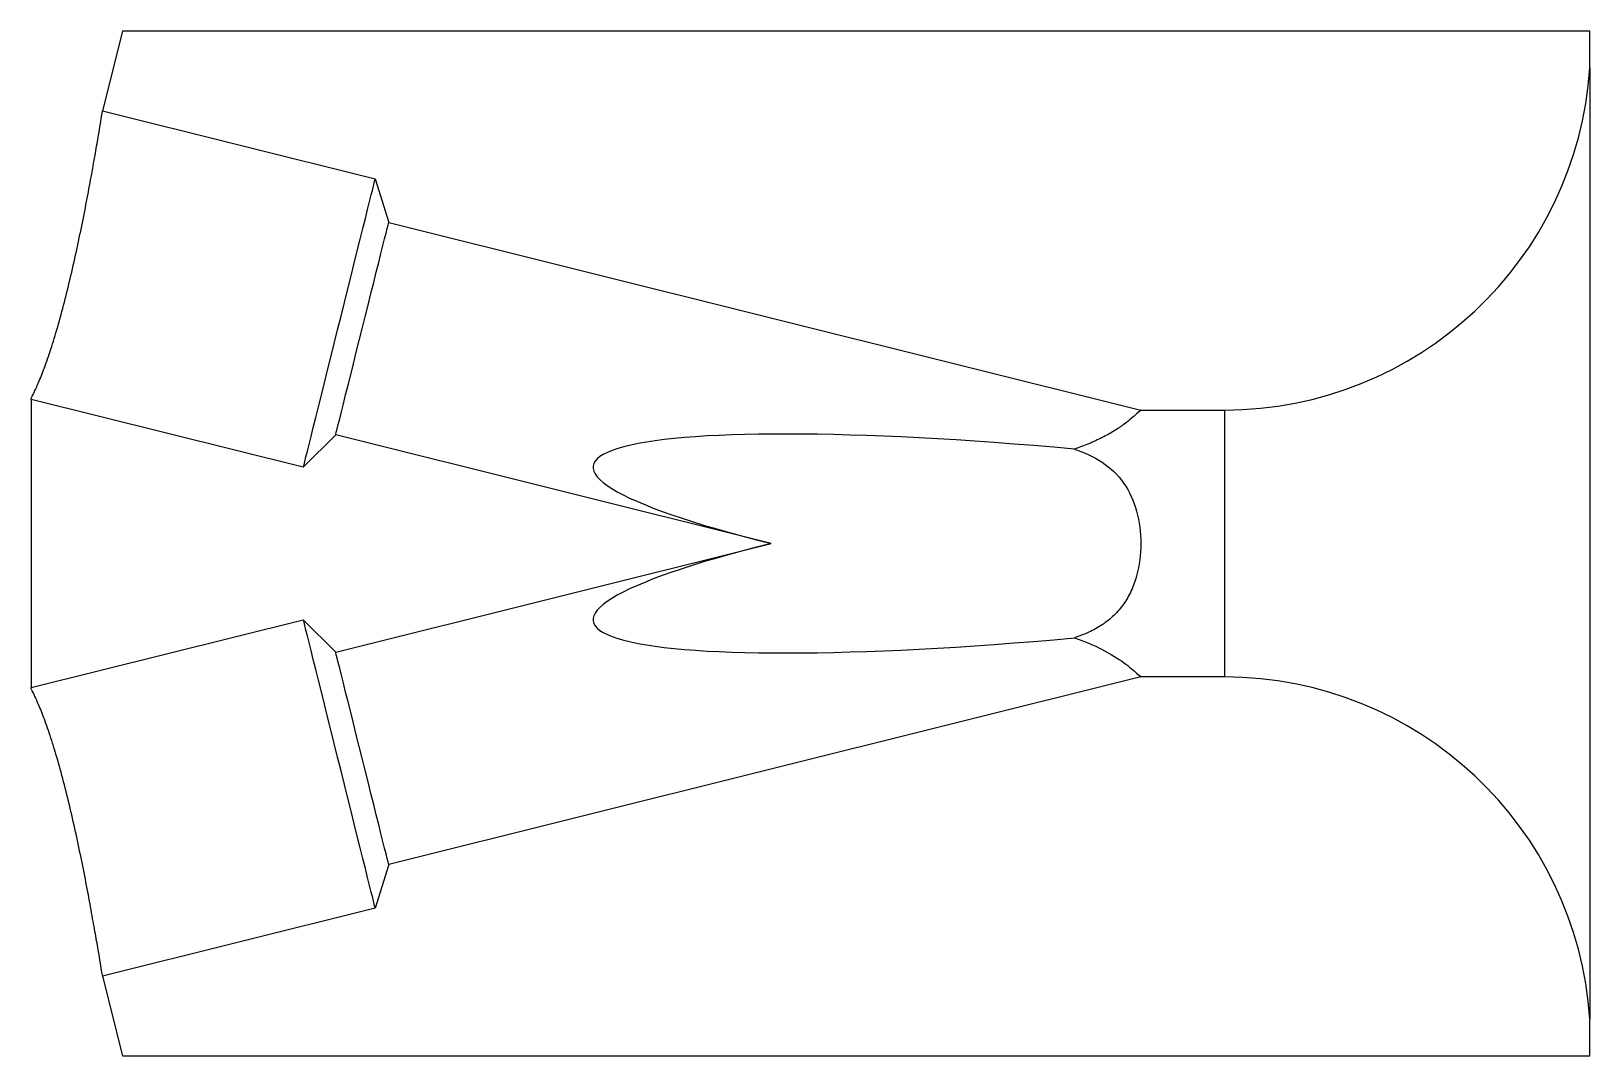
# Model space of a CAD drawing. Header units: inches. Extents: x 0.23 to 2.9, y 0.22 to 1.97.
import ezdxf

# ---------------------------------------------------------------- set-up
doc = ezdxf.new("R2010")
doc.units = ezdxf.units.IN
doc.header["$MEASUREMENT"] = 0

msp = doc.modelspace()

# ---------------------------------------------------------------- linework, layer by layer
at = {"color": 7, "linetype": 'Continuous', "lineweight": 25}
for p, q in [((0.3904, 1.97), (0.3565, 1.8342)), ((2.8965, 1.97), (0.3904, 1.97)), ((2.8965, 1.9075), (2.8965, 1.97)), ((2.8965, 1.9075), (2.8965, 0.2825)), ((0.3565, 1.8342), (0.8222, 1.718)), ((0.8222, 1.718), (0.8451, 1.6433)), ((0.8451, 1.6433), (2.1297, 1.323)), ((0.2345, 1.341), (0.2345, 1.343)), ((0.6993, 1.2251), (0.2345, 1.341)), ((0.2345, 1.341), (0.2345, 0.849)), ((2.1297, 1.323), (2.2728, 1.323)), ((2.2728, 1.323), (2.2728, 0.867)), ((0.7546, 1.2804), (0.6993, 1.2251)), ((1.4982, 1.095), (0.7546, 1.2804)), ((0.7546, 0.9096), (1.4982, 1.095)), ((0.2345, 0.849), (0.6993, 0.9649)), ((0.6993, 0.9649), (0.7546, 0.9096)), ((2.1297, 0.867), (0.8451, 0.5467)), ((2.2728, 0.867), (2.1297, 0.867)), ((0.2345, 0.847), (0.2345, 0.849)), ((0.8451, 0.5467), (0.8222, 0.472)), ((0.8222, 0.472), (0.3565, 0.3558)), ((0.3565, 0.3558), (0.3904, 0.22)), ((2.8965, 0.22), (2.8965, 0.2825)), ((0.3904, 0.22), (2.8965, 0.22))]:
    msp.add_line(p, q, dxfattribs=at)
at = {"color": 7, "linetype": 'Continuous', "lineweight": 25, "flags": 128}
for points in [[(0.6993, 1.2251), (0.6996, 1.2262), (0.7005, 1.2296), (0.7018, 1.2351), (0.7037, 1.2428), (0.7062, 1.2525), (0.7091, 1.2642), (0.7125, 1.2779), (0.7163, 1.2932), (0.7205, 1.3102), (0.7251, 1.3286), (0.7301, 1.3484), (0.7353, 1.3692), (0.7407, 1.391), (0.7463, 1.4135), (0.752, 1.4365), (0.7579, 1.4599), (0.7637, 1.4833), (0.7695, 1.5067), (0.7753, 1.5297), (0.7809, 1.5522), (0.7863, 1.574), (0.7915, 1.5948), (0.7964, 1.6145), (0.801, 1.633), (0.8053, 1.6499), (0.8091, 1.6653), (0.8125, 1.6789), (0.8154, 1.6906), (0.8178, 1.7004), (0.8197, 1.7081), (0.8211, 1.7136), (0.822, 1.7169), (0.8222, 1.718)], [(0.7546, 1.2804), (0.7549, 1.2815), (0.7557, 1.2849), (0.7571, 1.2906), (0.7591, 1.2984), (0.7615, 1.3082), (0.7645, 1.32), (0.7679, 1.3335), (0.7716, 1.3487), (0.7758, 1.3653), (0.7802, 1.3831), (0.7849, 1.4019), (0.7898, 1.4215), (0.7948, 1.4415), (0.7998, 1.4618), (0.8049, 1.4822), (0.8099, 1.5022), (0.8148, 1.5218), (0.8195, 1.5406), (0.8239, 1.5584), (0.8281, 1.575), (0.8318, 1.5901), (0.8352, 1.6037), (0.8382, 1.6155), (0.8406, 1.6253), (0.8426, 1.6331), (0.844, 1.6387), (0.8448, 1.6421), (0.8451, 1.6433)], [(0.8222, 0.472), (0.822, 0.4731), (0.8211, 0.4764), (0.8197, 0.4819), (0.8178, 0.4896), (0.8154, 0.4994), (0.8125, 0.5111), (0.8091, 0.5247), (0.8053, 0.5401), (0.801, 0.557), (0.7964, 0.5755), (0.7915, 0.5952), (0.7863, 0.616), (0.7809, 0.6378), (0.7753, 0.6603), (0.7695, 0.6833), (0.7637, 0.7067), (0.7579, 0.7301), (0.752, 0.7535), (0.7463, 0.7765), (0.7407, 0.799), (0.7353, 0.8208), (0.7301, 0.8416), (0.7251, 0.8614), (0.7205, 0.8798), (0.7163, 0.8968), (0.7125, 0.9121), (0.7091, 0.9258), (0.7062, 0.9375), (0.7037, 0.9472), (0.7018, 0.9549), (0.7005, 0.9604), (0.6996, 0.9638), (0.6993, 0.9649)], [(0.8451, 0.5467), (0.8448, 0.5479), (0.844, 0.5513), (0.8426, 0.5569), (0.8406, 0.5647), (0.8382, 0.5745), (0.8352, 0.5863), (0.8318, 0.5999), (0.8281, 0.615), (0.8239, 0.6316), (0.8195, 0.6494), (0.8148, 0.6682), (0.8099, 0.6878), (0.8049, 0.7078), (0.7998, 0.7282), (0.7948, 0.7485), (0.7898, 0.7685), (0.7849, 0.7881), (0.7802, 0.8069), (0.7758, 0.8247), (0.7716, 0.8413), (0.7679, 0.8565), (0.7645, 0.87), (0.7615, 0.8818), (0.7591, 0.8916), (0.7571, 0.8994), (0.7557, 0.9051), (0.7549, 0.9085), (0.7546, 0.9096)]]:
    msp.add_lwpolyline(points, dxfattribs=at)
at = {"color": 7, "linetype": 'Continuous', "lineweight": 25}
for centre, start, end in [((2.2728, 1.948), 270, 356.2846), ((2.2728, 0.242), 3.7154, 90)]:
    msp.add_arc(centre, 0.625, start, end, dxfattribs=at)
for major_axis, start_param, end_param in [((1.0769, -0.1322), 1.824878, 3.926991), ((1.0769, 0.1322), 2.356194, 4.458307)]:
    msp.add_ellipse((2.2712, 1.095), major_axis=major_axis, ratio=0.122785, start_param=start_param, end_param=end_param, dxfattribs=at)
for points, knots in [([(0.2345, 1.343), (0.2355, 1.3448), (0.2371, 1.348), (0.2415, 1.357), (0.2442, 1.3629), (0.2503, 1.3772), (0.2536, 1.3855), (0.2607, 1.4046), (0.2645, 1.4155), (0.2721, 1.4388), (0.2759, 1.4514), (0.2837, 1.4783), (0.2876, 1.4927), (0.2951, 1.522), (0.2988, 1.5371), (0.3061, 1.5682), (0.3096, 1.5839), (0.3163, 1.6149), (0.3195, 1.6305), (0.3257, 1.661), (0.3285, 1.6757), (0.3339, 1.7041), (0.3364, 1.7178), (0.3411, 1.7433), (0.3431, 1.7551), (0.3469, 1.7767), (0.3486, 1.7865), (0.3514, 1.8034), (0.3526, 1.8106), (0.3546, 1.8223), (0.3553, 1.8267), (0.3562, 1.8327), (0.3565, 1.8342), (0.3565, 1.8342)], [0, 0, 0, 0, 0.0625, 0.0625, 0.125, 0.125, 0.1875, 0.1875, 0.25, 0.25, 0.3125, 0.3125, 0.375, 0.375, 0.4375, 0.4375, 0.5, 0.5, 0.5625, 0.5625, 0.625, 0.625, 0.6875, 0.6875, 0.75, 0.75, 0.8125, 0.8125, 0.875, 0.875, 0.9375, 0.9375, 1, 1, 1, 1]), ([(2.1297, 1.323), (2.1297, 1.323), (2.1273, 1.3206), (2.1201, 1.3141), (2.117, 1.3114), (2.1096, 1.3053), (2.1053, 1.3019), (2.0955, 1.2947), (2.0898, 1.2909), (2.0775, 1.2833), (2.0708, 1.2795), (2.0564, 1.2722), (2.0487, 1.2686), (2.0328, 1.262), (2.0246, 1.259), (2.0162, 1.2562)], [0, 0, 0, 0, 0.25, 0.25, 0.375, 0.375, 0.5, 0.5, 0.625, 0.625, 0.75, 0.75, 0.875, 0.875, 1, 1, 1, 1]), ([(2.0162, 1.2562), (2.0331, 1.2506), (2.0493, 1.2433), (2.0779, 1.2243), (2.0905, 1.2123), (2.1102, 1.1841), (2.1177, 1.1676), (2.1273, 1.1326), (2.1297, 1.1137), (2.1297, 1.0764), (2.1273, 1.0575), (2.1201, 1.0312), (2.117, 1.0227), (2.1096, 1.0065), (2.1054, 0.9989), (2.0955, 0.9848), (2.0898, 0.9782), (2.0775, 0.9663), (2.0708, 0.9609), (2.0564, 0.9514), (2.0487, 0.9471), (2.0328, 0.9397), (2.0246, 0.9366), (2.0162, 0.9338)], [0, 0, 0, 0, 0.125, 0.125, 0.25, 0.25, 0.375, 0.375, 0.5, 0.5, 0.625, 0.625, 0.6875, 0.6875, 0.75, 0.75, 0.8125, 0.8125, 0.875, 0.875, 0.9375, 0.9375, 1, 1, 1, 1]), ([(2.0162, 0.9338), (2.0331, 0.9282), (2.0494, 0.9214), (2.0779, 0.9068), (2.0905, 0.8988), (2.1102, 0.8845), (2.1177, 0.8781), (2.1273, 0.8694), (2.1297, 0.867), (2.1297, 0.867)], [0, 0, 0, 0, 0.25, 0.25, 0.5, 0.5, 0.75, 0.75, 1, 1, 1, 1]), ([(0.3565, 0.3558), (0.3565, 0.3558), (0.3562, 0.3574), (0.3553, 0.3633), (0.3546, 0.3677), (0.3526, 0.3794), (0.3514, 0.3866), (0.3486, 0.4035), (0.3469, 0.4133), (0.3431, 0.4349), (0.341, 0.4467), (0.3364, 0.4722), (0.3339, 0.486), (0.3285, 0.5143), (0.3257, 0.529), (0.3195, 0.5595), (0.3163, 0.5751), (0.3063, 0.6217), (0.2989, 0.6533), (0.2876, 0.6973), (0.2837, 0.7116), (0.2759, 0.7386), (0.2721, 0.7511), (0.2645, 0.7745), (0.2607, 0.7854), (0.2536, 0.8045), (0.2503, 0.8128), (0.2442, 0.8271), (0.2415, 0.833), (0.2371, 0.842), (0.2355, 0.8452), (0.2345, 0.847)], [0, 0, 0, 0, 0.0625, 0.0625, 0.125, 0.125, 0.1875, 0.1875, 0.25, 0.25, 0.3125, 0.3125, 0.375, 0.375, 0.4375, 0.4375, 0.5, 0.5, 0.625, 0.625, 0.6875, 0.6875, 0.75, 0.75, 0.8125, 0.8125, 0.875, 0.875, 0.9375, 0.9375, 1, 1, 1, 1])]:
    msp.add_open_spline(points, degree=3, knots=knots, dxfattribs=at)

doc.saveas('drawing.dxf')
